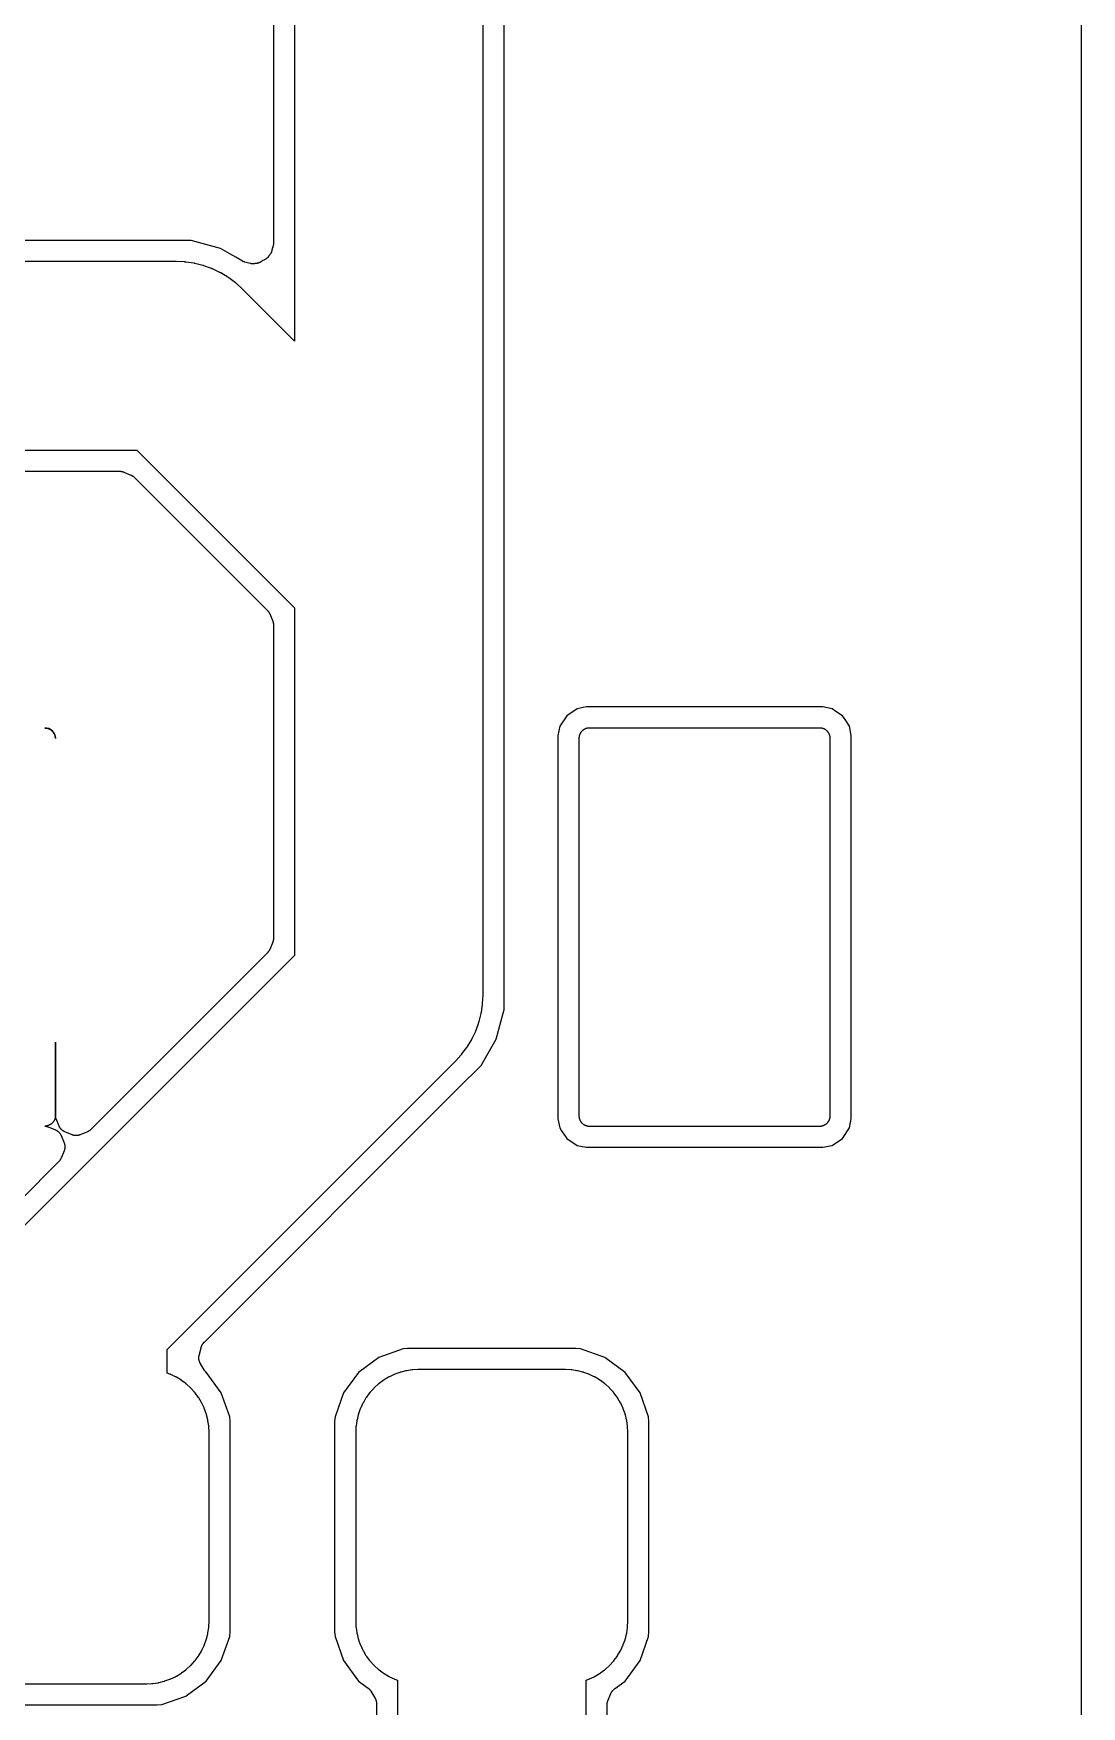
# Model space of a CAD drawing. Header units: metres. Extents: x 95.8 to 136.2, y -96.2 to -61.8.
# Drawn here: x 131.15 to 136.15, y -77.82 to -69.84 of the extents above; entities that cross this region are included whole.
import ezdxf

# ---------------------------------------------------------------- set-up
doc = ezdxf.new("R2010")
doc.units = ezdxf.units.M

msp = doc.modelspace()

# ---------------------------------------------------------------- linework, layer by layer
for points in [[(136.15, -94), (136.15, -64)], [(132.3918, -69.408), (132.3918, -71.3031), (132.1443, -71.0557), (132.1435, -71.0548), (132.1426, -71.054), (132.1135, -71.0276), (132.1125, -71.0268), (132.1116, -71.026), (132.1106, -71.0252), (132.1097, -71.0245), (132.0781, -71.0011), (132.0771, -71.0004), (132.0761, -70.9997), (132.0751, -70.999), (132.074, -70.9984), (132.0404, -70.9782), (132.0393, -70.9776), (132.0382, -70.977), (132.0371, -70.9764), (132.036, -70.9759), (132.0005, -70.9591), (131.9994, -70.9586), (131.9983, -70.9581), (131.9971, -70.9576), (131.996, -70.9572), (131.959, -70.944), (131.9579, -70.9436), (131.9567, -70.9432), (131.9555, -70.9428), (131.9543, -70.9425), (131.9162, -70.933), (131.915, -70.9327), (131.9138, -70.9325), (131.9126, -70.9322), (131.9114, -70.932), (131.8726, -70.9263), (131.8713, -70.9261), (131.8701, -70.926), (131.8689, -70.9259), (131.8677, -70.9258), (131.8285, -70.9239), (131.8272, -70.9238), (131.826, -70.9238), (126.3575, -70.9238)], [(132.2915, -69.491), (132.2915, -70.8356), (132.2915, -70.8368), (132.2914, -70.8381), (132.2914, -70.8393), (132.2913, -70.8405), (132.2911, -70.8417), (132.291, -70.843), (132.2908, -70.8442), (132.2905, -70.8454), (132.2903, -70.8466), (132.29, -70.8478), (132.2897, -70.849), (132.2893, -70.8501), (132.289, -70.8513), (132.2886, -70.8525), (132.2881, -70.8536), (132.2877, -70.8548), (132.2853, -70.8605), (132.2845, -70.8666), (132.2843, -70.8679), (132.2841, -70.8691), (132.2839, -70.8703), (132.2836, -70.8715), (132.2833, -70.8727), (132.283, -70.8738), (132.2827, -70.875), (132.2823, -70.8762), (132.2819, -70.8773), (132.2814, -70.8785), (132.281, -70.8796), (132.2805, -70.8808), (132.28, -70.8819), (132.2794, -70.883), (132.2788, -70.8841), (132.2782, -70.8851), (132.2776, -70.8862), (132.277, -70.8872), (132.2763, -70.8882), (132.2756, -70.8892), (132.2748, -70.8902), (132.2741, -70.8912), (132.2733, -70.8922), (132.2725, -70.8931), (132.2717, -70.894), (132.2709, -70.8949), (132.2704, -70.8954), (132.27, -70.896), (132.2694, -70.897), (132.2687, -70.898), (132.268, -70.8991), (132.2673, -70.9), (132.2666, -70.901), (132.2658, -70.902), (132.265, -70.9029), (132.2642, -70.9038), (132.2634, -70.9047), (132.2625, -70.9056), (132.2616, -70.9065), (132.2607, -70.9073), (132.2598, -70.9081), (132.2589, -70.9089), (132.2579, -70.9097), (132.2569, -70.9104), (132.2559, -70.9111), (132.2549, -70.9118), (132.2539, -70.9125), (132.2529, -70.9132), (132.2518, -70.9138), (132.2507, -70.9144), (132.2496, -70.9149), (132.2485, -70.9155), (132.2474, -70.916), (132.2463, -70.9165), (132.2405, -70.9188), (132.2356, -70.9226), (132.2346, -70.9234), (132.2336, -70.9241), (132.2326, -70.9247), (132.2316, -70.9254), (132.2305, -70.926), (132.2295, -70.9267), (132.2284, -70.9272), (132.2273, -70.9278), (132.2262, -70.9283), (132.2251, -70.9288), (132.2239, -70.9293), (132.2228, -70.9297), (132.2216, -70.9302), (132.2205, -70.9306), (132.2193, -70.9309), (132.2181, -70.9312), (132.2169, -70.9315), (132.2157, -70.9318), (132.2145, -70.9321), (132.2133, -70.9323), (132.2121, -70.9325), (132.2109, -70.9326), (132.2097, -70.9327), (132.2085, -70.9328), (132.2072, -70.9329), (132.206, -70.9329), (132.2053, -70.9329), (132.2047, -70.9331), (132.2036, -70.9334), (132.2024, -70.9336), (132.2012, -70.9339), (132.2, -70.9341), (132.1988, -70.9342), (132.1976, -70.9344), (132.1964, -70.9345), (132.1952, -70.9345), (132.194, -70.9346), (132.1927, -70.9346), (132.1915, -70.9346), (132.1903, -70.9346), (132.1891, -70.9345), (132.1879, -70.9344), (132.1867, -70.9343), (132.1855, -70.9341), (132.1843, -70.9339), (132.1831, -70.9337), (132.1819, -70.9335), (132.1807, -70.9332), (132.1796, -70.9329), (132.1551, -70.9264), (132.1539, -70.926), (132.1528, -70.9257), (132.1516, -70.9253), (132.1505, -70.9249), (132.1494, -70.9245), (132.1483, -70.924), (132.1472, -70.9235), (132.1462, -70.923), (132.1451, -70.9225), (132.144, -70.9219), (132.143, -70.9214), (132.1119, -70.9034), (132.0829, -70.8867), (132.0385, -70.861), (131.8985, -70.8235), (131.744, -70.8235), (131.7439, -70.8235), (126.3855, -70.8235)], [(130.984, -77.712), (131.684, -77.712), (131.6852, -77.712), (131.6865, -77.7119), (131.711, -77.7107), (131.7122, -77.7107), (131.7134, -77.7106), (131.7146, -77.7104), (131.7158, -77.7103), (131.7401, -77.7067), (131.7413, -77.7065), (131.7425, -77.7062), (131.7437, -77.706), (131.7449, -77.7057), (131.7687, -77.6997), (131.7699, -77.6994), (131.7711, -77.6991), (131.7723, -77.6987), (131.7734, -77.6983), (131.7965, -77.69), (131.7977, -77.6896), (131.7988, -77.6892), (131.7999, -77.6887), (131.801, -77.6882), (131.8232, -77.6777), (131.8243, -77.6771), (131.8254, -77.6766), (131.8265, -77.676), (131.8276, -77.6754), (131.8486, -77.6628), (131.8496, -77.6621), (131.8507, -77.6614), (131.8517, -77.6607), (131.8527, -77.66), (131.8724, -77.6454), (131.8734, -77.6447), (131.8743, -77.6439), (131.8753, -77.6431), (131.8762, -77.6423), (131.8944, -77.6258), (131.8953, -77.625), (131.8961, -77.6241), (131.897, -77.6233), (131.8978, -77.6224), (131.9143, -77.6042), (131.9151, -77.6033), (131.9159, -77.6023), (131.9167, -77.6014), (131.9174, -77.6004), (131.932, -77.5807), (131.9327, -77.5797), (131.9334, -77.5787), (131.9341, -77.5776), (131.9348, -77.5766), (131.9474, -77.5556), (131.948, -77.5545), (131.9486, -77.5534), (131.9491, -77.5523), (131.9497, -77.5512), (131.9602, -77.529), (131.9607, -77.5279), (131.9612, -77.5268), (131.9616, -77.5257), (131.962, -77.5245), (131.9703, -77.5014), (131.9707, -77.5003), (131.9711, -77.4991), (131.9714, -77.4979), (131.9717, -77.4967), (131.9777, -77.4729), (131.978, -77.4717), (131.9782, -77.4705), (131.9785, -77.4693), (131.9787, -77.4681), (131.9823, -77.4438), (131.9824, -77.4426), (131.9826, -77.4414), (131.9827, -77.4402), (131.9827, -77.439), (131.9839, -77.4145), (131.984, -77.4132), (131.984, -77.412), (131.984, -76.512), (131.984, -76.5108), (131.9839, -76.5095), (131.9827, -76.485), (131.9827, -76.4838), (131.9826, -76.4826), (131.9824, -76.4814), (131.9823, -76.4802), (131.9787, -76.4559), (131.9785, -76.4547), (131.9782, -76.4535), (131.978, -76.4523), (131.9777, -76.4511), (131.9717, -76.4273), (131.9714, -76.4261), (131.9711, -76.4249), (131.9707, -76.4237), (131.9703, -76.4226), (131.962, -76.3995), (131.9616, -76.3983), (131.9612, -76.3972), (131.9607, -76.3961), (131.9602, -76.395), (131.9497, -76.3728), (131.9491, -76.3717), (131.9486, -76.3706), (131.948, -76.3695), (131.9474, -76.3684), (131.9348, -76.3474), (131.9341, -76.3464), (131.9334, -76.3453), (131.9327, -76.3443), (131.932, -76.3433), (131.9174, -76.3236), (131.9167, -76.3226), (131.9159, -76.3217), (131.9151, -76.3207), (131.9143, -76.3198), (131.8978, -76.3016), (131.897, -76.3007), (131.8961, -76.2999), (131.8953, -76.299), (131.8944, -76.2982), (131.8762, -76.2817), (131.8753, -76.2809), (131.8743, -76.2801), (131.8734, -76.2793), (131.8724, -76.2786), (131.8527, -76.264), (131.8517, -76.2633), (131.8507, -76.2626), (131.8496, -76.2619), (131.8486, -76.2612), (131.8276, -76.2486), (131.8265, -76.248), (131.8254, -76.2474), (131.8243, -76.2469), (131.8232, -76.2463), (131.801, -76.2358), (131.7999, -76.2353), (131.7988, -76.2348), (131.7977, -76.2344), (131.7965, -76.234), (131.7842, -76.2295), (131.7842, -76.1165), (133.1603, -74.7403), (133.1612, -74.7395), (133.162, -74.7386), (133.1884, -74.7095), (133.1892, -74.7085), (133.19, -74.7076), (133.1908, -74.7066), (133.1915, -74.7057), (133.2149, -74.6741), (133.2156, -74.6731), (133.2163, -74.6721), (133.217, -74.6711), (133.2176, -74.67), (133.2378, -74.6364), (133.2384, -74.6353), (133.239, -74.6342), (133.2396, -74.6331), (133.2401, -74.632), (133.2569, -74.5965), (133.2574, -74.5954), (133.2579, -74.5943), (133.2584, -74.5931), (133.2588, -74.592), (133.272, -74.555), (133.2724, -74.5539), (133.2728, -74.5527), (133.2732, -74.5515), (133.2735, -74.5503), (133.283, -74.5122), (133.2833, -74.511), (133.2835, -74.5098), (133.2838, -74.5086), (133.284, -74.5074), (133.2897, -74.4686), (133.2899, -74.4673), (133.29, -74.4661), (133.2901, -74.4649), (133.2902, -74.4637), (133.2921, -74.4245), (133.2922, -74.4232), (133.2922, -74.422), (133.2922, -69.5945)], [(130.9321, -77.8125), (131.7359, -77.8125), (131.7579, -77.8104), (131.8733, -77.7701), (131.8812, -77.7642), (131.9704, -77.6984), (132.0421, -77.6013), (132.0824, -77.4859), (132.0845, -77.4639), (132.0845, -76.4601), (132.0824, -76.4381), (132.0421, -76.3227), (131.9694, -76.2243), (131.969, -76.2239), (131.9682, -76.2231), (131.9674, -76.2222), (131.9665, -76.2212), (131.9658, -76.2203), (131.965, -76.2194), (131.9642, -76.2184), (131.9635, -76.2174), (131.9628, -76.2164), (131.9622, -76.2154), (131.9615, -76.2143), (131.9615, -76.2143), (131.9614, -76.2141), (131.9607, -76.213), (131.9421, -76.1822), (131.9415, -76.1811), (131.9409, -76.18), (131.9404, -76.1789), (131.9398, -76.1778), (131.9393, -76.1767), (131.9388, -76.1756), (131.9384, -76.1745), (131.9379, -76.1733), (131.9375, -76.1722), (131.9372, -76.171), (131.9368, -76.1698), (131.9365, -76.1686), (131.9362, -76.1674), (131.936, -76.1662), (131.9357, -76.165), (131.9355, -76.1638), (131.9354, -76.1626), (131.9352, -76.1614), (131.9351, -76.1602), (131.9351, -76.1589), (131.935, -76.1577), (131.935, -76.1565), (131.935, -76.1553), (131.935, -76.154), (131.9351, -76.1528), (131.9352, -76.1516), (131.9353, -76.1504), (131.9355, -76.1492), (131.9357, -76.148), (131.9359, -76.1467), (131.9362, -76.1455), (131.9365, -76.1444), (131.9455, -76.108), (131.9458, -76.1068), (131.9461, -76.1056), (131.9465, -76.1044), (131.9469, -76.1032), (131.9473, -76.1021), (131.9478, -76.1009), (131.9483, -76.0998), (131.9488, -76.0987), (131.9493, -76.0976), (131.9499, -76.0965), (131.9505, -76.0954), (131.9511, -76.0944), (131.9517, -76.0933), (131.9524, -76.0923), (131.9531, -76.0913), (131.9538, -76.0903), (131.9546, -76.0893), (131.9553, -76.0883), (131.9561, -76.0874), (131.9609, -76.0818), (131.9617, -76.0809), (131.9626, -76.08), (131.9634, -76.0791), (133.1713, -74.8712), (133.1754, -74.8672), (133.2825, -74.76), (133.3293, -74.6789), (133.355, -74.6345), (133.3881, -74.511), (133.3925, -74.4945), (133.3925, -74.34), (133.3925, -74.3399), (133.3925, -72.473), (133.3925, -72.308), (133.3925, -72.3079), (133.3925, -69.677)], [(126.2576, -71.8242), (131.6395, -71.8242), (132.3918, -72.5765), (132.3918, -74.2355), (131.2697, -75.3577), (131.0157, -75.6117)], [(126.1851, -71.9245), (131.557, -71.9245), (131.5582, -71.9245), (131.5594, -71.9246), (131.5606, -71.9246), (131.5619, -71.9247), (131.5631, -71.9249), (131.5643, -71.925), (131.5655, -71.9252), (131.5667, -71.9255), (131.5679, -71.9257), (131.5691, -71.926), (131.5703, -71.9263), (131.5715, -71.9267), (131.5727, -71.927), (131.5738, -71.9274), (131.575, -71.9279), (131.5761, -71.9283), (131.6108, -71.9427), (131.6119, -71.9431), (131.613, -71.9437), (131.6141, -71.9442), (131.6152, -71.9448), (131.6163, -71.9453), (131.6173, -71.946), (131.6184, -71.9466), (131.6194, -71.9473), (131.6204, -71.948), (131.6214, -71.9487), (131.6224, -71.9494), (131.6233, -71.9502), (131.6243, -71.951), (131.6252, -71.9518), (131.6261, -71.9526), (131.627, -71.9535), (132.2625, -72.589), (132.2634, -72.5899), (132.2642, -72.5908), (132.265, -72.5917), (132.2658, -72.5927), (132.2666, -72.5936), (132.2673, -72.5946), (132.268, -72.5956), (132.2687, -72.5966), (132.2694, -72.5976), (132.27, -72.5987), (132.2707, -72.5997), (132.2712, -72.6008), (132.2718, -72.6019), (132.2723, -72.603), (132.2729, -72.6041), (132.2733, -72.6052), (132.2877, -72.6399), (132.2881, -72.641), (132.2886, -72.6422), (132.289, -72.6433), (132.2893, -72.6445), (132.2897, -72.6457), (132.29, -72.6469), (132.2903, -72.6481), (132.2905, -72.6493), (132.2908, -72.6505), (132.291, -72.6517), (132.2911, -72.6529), (132.2913, -72.6541), (132.2914, -72.6554), (132.2914, -72.6566), (132.2915, -72.6578), (132.2915, -72.659), (132.2915, -74.153), (132.2915, -74.1542), (132.2914, -74.1554), (132.2914, -74.1566), (132.2913, -74.1579), (132.2911, -74.1591), (132.291, -74.1603), (132.2908, -74.1615), (132.2905, -74.1627), (132.2903, -74.1639), (132.29, -74.1651), (132.2897, -74.1663), (132.2893, -74.1675), (132.289, -74.1687), (132.2886, -74.1698), (132.2881, -74.171), (132.2877, -74.1721), (132.2733, -74.2068), (132.2729, -74.2079), (132.2723, -74.209), (132.2718, -74.2101), (132.2712, -74.2112), (132.2707, -74.2123), (132.27, -74.2133), (132.2694, -74.2144), (132.2687, -74.2154), (132.268, -74.2164), (132.2673, -74.2174), (132.2666, -74.2184), (132.2658, -74.2193), (132.265, -74.2203), (132.2642, -74.2212), (132.2634, -74.2221), (132.2625, -74.223), (131.419, -75.0665), (131.4181, -75.0673), (131.4172, -75.0682), (131.4163, -75.069), (131.4154, -75.0698), (131.4144, -75.0705), (131.4134, -75.0713), (131.4124, -75.072), (131.4114, -75.0727), (131.4104, -75.0734), (131.4094, -75.074), (131.4083, -75.0746), (131.4072, -75.0752), (131.4061, -75.0758), (131.405, -75.0763), (131.4039, -75.0768), (131.4028, -75.0773), (131.3681, -75.0917), (131.367, -75.0921), (131.3658, -75.0925), (131.3647, -75.0929), (131.3635, -75.0933), (131.3623, -75.0937), (131.3611, -75.094), (131.36, -75.0943), (131.3588, -75.0945), (131.3575, -75.0947), (131.3563, -75.0949), (131.3551, -75.0951), (131.3539, -75.0952), (131.3527, -75.0953), (131.3515, -75.0954), (131.3502, -75.0955), (131.349, -75.0955), (131.3478, -75.0955), (131.3465, -75.0954), (131.3453, -75.0953), (131.3441, -75.0952), (131.3429, -75.0951), (131.3417, -75.0949), (131.3405, -75.0947), (131.3392, -75.0945), (131.338, -75.0943), (131.3369, -75.094), (131.3357, -75.0937), (131.3345, -75.0933), (131.3333, -75.0929), (131.3322, -75.0925), (131.331, -75.0921), (131.3299, -75.0917), (131.2952, -75.0773), (131.2941, -75.0768), (131.293, -75.0763), (131.2919, -75.0758), (131.2908, -75.0752), (131.2897, -75.0746), (131.2886, -75.074), (131.2876, -75.0734), (131.2866, -75.0727), (131.2856, -75.072), (131.2846, -75.0713), (131.2836, -75.0705), (131.2826, -75.0698), (131.2817, -75.069), (131.2808, -75.0682), (131.2799, -75.0673), (131.279, -75.0665), (131.2781, -75.0656), (131.2773, -75.0647), (131.2765, -75.0638), (131.2757, -75.0628), (131.2749, -75.0619), (131.2742, -75.0609), (131.2735, -75.0599), (131.2728, -75.0589), (131.2721, -75.0579), (131.2715, -75.0568), (131.2708, -75.0558), (131.2703, -75.0547), (131.2697, -75.0536), (131.2692, -75.0525), (131.2686, -75.0514), (131.2682, -75.0503), (131.2538, -75.0156), (131.2534, -75.0145), (131.2529, -75.0133), (131.2525, -75.0122), (131.2522, -75.011), (131.2518, -75.0098), (131.2515, -75.0086), (131.2512, -75.0074), (131.251, -75.0062), (131.2507, -75.005), (131.2505, -75.0038), (131.2504, -75.0026), (131.2502, -75.0014), (131.2501, -75.0001), (131.2501, -74.9989), (131.25, -74.9977), (131.25, -74.9965), (131.25, -74.65), (131.25, -74.65), (131.25, -75), (131.25, -75.0012), (131.2499, -75.0025), (131.2499, -75.0037), (131.2498, -75.0049), (131.2496, -75.0061), (131.2495, -75.0073), (131.2493, -75.0085), (131.249, -75.0098), (131.2488, -75.011), (131.2485, -75.0121), (131.2482, -75.0133), (131.2478, -75.0145), (131.2475, -75.0157), (131.2471, -75.0168), (131.2466, -75.018), (131.2462, -75.0191), (131.2457, -75.0203), (131.2452, -75.0214), (131.2447, -75.0225), (131.2441, -75.0236), (131.2435, -75.0246), (131.2429, -75.0257), (131.2422, -75.0267), (131.2416, -75.0278), (131.2409, -75.0288), (131.2402, -75.0298), (131.2394, -75.0308), (131.2387, -75.0317), (131.2379, -75.0327), (131.237, -75.0336), (131.2362, -75.0345), (131.2354, -75.0354), (131.2345, -75.0362), (131.2336, -75.037), (131.2327, -75.0379), (131.2317, -75.0387), (131.2308, -75.0394), (131.2298, -75.0402), (131.2288, -75.0409), (131.2278, -75.0416), (131.2267, -75.0422), (131.2257, -75.0429), (131.2246, -75.0435), (131.2236, -75.0441), (131.2225, -75.0447), (131.2214, -75.0452), (131.2203, -75.0457), (131.2191, -75.0462), (131.218, -75.0466), (131.2168, -75.0471), (131.2157, -75.0475), (131.2145, -75.0478), (131.2133, -75.0482), (131.2121, -75.0485), (131.211, -75.0488), (131.2098, -75.049), (131.2085, -75.0493), (131.2073, -75.0495), (131.2061, -75.0496), (131.2049, -75.0498), (131.2037, -75.0499), (131.2025, -75.0499), (131.2012, -75.05), (131.2, -75.05), (131.2, -75.0501), (131.2001, -75.0501), (131.2014, -75.0502), (131.2026, -75.0504), (131.2038, -75.0505), (131.205, -75.0507), (131.2062, -75.051), (131.2074, -75.0512), (131.2086, -75.0515), (131.2098, -75.0518), (131.211, -75.0522), (131.2122, -75.0525), (131.2133, -75.0529), (131.2145, -75.0533), (131.2156, -75.0538), (131.2503, -75.0682), (131.2514, -75.0686), (131.2525, -75.0692), (131.2536, -75.0697), (131.2547, -75.0703), (131.2558, -75.0708), (131.2568, -75.0715), (131.2579, -75.0721), (131.2589, -75.0728), (131.2599, -75.0735), (131.2609, -75.0742), (131.2619, -75.0749), (131.2628, -75.0757), (131.2638, -75.0765), (131.2647, -75.0773), (131.2656, -75.0781), (131.2665, -75.079), (131.2673, -75.0799), (131.2682, -75.0808), (131.269, -75.0817), (131.2698, -75.0826), (131.2705, -75.0836), (131.2713, -75.0846), (131.272, -75.0856), (131.2727, -75.0866), (131.2734, -75.0876), (131.274, -75.0886), (131.2746, -75.0897), (131.2752, -75.0908), (131.2758, -75.0919), (131.2763, -75.093), (131.2768, -75.0941), (131.2773, -75.0952), (131.2917, -75.1299), (131.2921, -75.131), (131.2925, -75.1322), (131.2929, -75.1333), (131.2933, -75.1345), (131.2937, -75.1357), (131.294, -75.1368), (131.2943, -75.138), (131.2945, -75.1392), (131.2947, -75.1405), (131.2949, -75.1417), (131.2951, -75.1429), (131.2952, -75.1441), (131.2953, -75.1453), (131.2954, -75.1465), (131.2955, -75.1478), (131.2955, -75.149), (131.2955, -75.1502), (131.2954, -75.1515), (131.2953, -75.1527), (131.2952, -75.1539), (131.2951, -75.1551), (131.2949, -75.1563), (131.2947, -75.1575), (131.2945, -75.1588), (131.2943, -75.16), (131.294, -75.1611), (131.2937, -75.1623), (131.2933, -75.1635), (131.2929, -75.1647), (131.2925, -75.1658), (131.2921, -75.167), (131.2917, -75.1681), (131.2773, -75.2028), (131.2768, -75.2039), (131.2763, -75.205), (131.2758, -75.2061), (131.2752, -75.2072), (131.2746, -75.2083), (131.274, -75.2094), (131.2734, -75.2104), (131.2727, -75.2114), (131.272, -75.2124), (131.2713, -75.2134), (131.2705, -75.2144), (131.2698, -75.2154), (131.269, -75.2163), (131.2682, -75.2172), (131.2673, -75.2181), (131.2665, -75.219), (130.8935, -75.592)], [(133.6495, -73.1852), (133.6495, -75.0148), (133.6582, -75.0587), (133.6673, -75.0722), (133.6915, -75.1085), (133.7413, -75.1418), (133.7852, -75.1505), (134.9148, -75.1505), (134.9587, -75.1418), (135.0085, -75.1085), (135.0418, -75.0587), (135.0505, -75.0148), (135.0505, -73.1852), (135.0418, -73.1413), (135.0207, -73.1098), (135.0085, -73.0915), (134.977, -73.0705), (134.9587, -73.0582), (134.9148, -73.0495), (133.7852, -73.0495), (133.7413, -73.0582), (133.6915, -73.0915), (133.6582, -73.1413), (133.6495, -73.1852)], [(131.2, -73.15), (131.2, -73.15), (131.2012, -73.15), (131.2025, -73.1501), (131.2037, -73.1501), (131.2049, -73.1502), (131.2061, -73.1504), (131.2073, -73.1505), (131.2085, -73.1507), (131.2097, -73.151), (131.2049, -73.15), (131.2, -73.15), (131.2, -73.15)], [(131.2098, -73.151), (131.211, -73.1512), (131.2121, -73.1515), (131.2133, -73.1518), (131.2145, -73.1522), (131.2157, -73.1525), (131.2168, -73.1529), (131.218, -73.1534), (131.2191, -73.1538), (131.2203, -73.1543), (131.2214, -73.1548), (131.2225, -73.1553), (131.2236, -73.1559), (131.2246, -73.1565), (131.2257, -73.1571), (131.2267, -73.1578), (131.2278, -73.1584), (131.2288, -73.1591), (131.2298, -73.1598), (131.2308, -73.1606), (131.2317, -73.1613), (131.2327, -73.1621), (131.2336, -73.163), (131.2345, -73.1638), (131.2354, -73.1646), (131.2362, -73.1655), (131.237, -73.1664), (131.2379, -73.1673), (131.2387, -73.1683), (131.2394, -73.1692), (131.2402, -73.1702), (131.2409, -73.1712), (131.2416, -73.1722), (131.2422, -73.1733), (131.2429, -73.1743), (131.2435, -73.1754), (131.2441, -73.1764), (131.2447, -73.1775), (131.2452, -73.1786), (131.2457, -73.1797), (131.2462, -73.1809), (131.2466, -73.182), (131.2471, -73.1832), (131.2475, -73.1843), (131.2478, -73.1855), (131.2482, -73.1867), (131.2485, -73.1879), (131.2488, -73.189), (131.249, -73.1901), (131.2471, -73.1805), (131.236, -73.164), (131.2195, -73.1529), (131.2098, -73.151)], [(131.2491, -73.1904), (131.2493, -73.1915), (131.2495, -73.1927), (131.2496, -73.1939), (131.2498, -73.1951), (131.2499, -73.1963), (131.2499, -73.1975), (131.25, -73.1988), (131.25, -73.1999), (131.25, -73.1951), (131.2491, -73.1904)], [(133.8, -75.05), (134.9, -75.05), (134.9012, -75.05), (134.9025, -75.0499), (134.9037, -75.0499), (134.9049, -75.0498), (134.9061, -75.0496), (134.9073, -75.0495), (134.9085, -75.0493), (134.9098, -75.049), (134.911, -75.0488), (134.9121, -75.0485), (134.9133, -75.0482), (134.9145, -75.0478), (134.9157, -75.0475), (134.9168, -75.0471), (134.918, -75.0466), (134.9191, -75.0462), (134.9203, -75.0457), (134.9214, -75.0452), (134.9225, -75.0447), (134.9236, -75.0441), (134.9246, -75.0435), (134.9257, -75.0429), (134.9267, -75.0422), (134.9278, -75.0416), (134.9288, -75.0409), (134.9298, -75.0402), (134.9308, -75.0394), (134.9317, -75.0387), (134.9327, -75.0379), (134.9336, -75.037), (134.9345, -75.0362), (134.9354, -75.0354), (134.9362, -75.0345), (134.937, -75.0336), (134.9379, -75.0327), (134.9387, -75.0317), (134.9394, -75.0308), (134.9402, -75.0298), (134.9409, -75.0288), (134.9416, -75.0278), (134.9422, -75.0267), (134.9429, -75.0257), (134.9435, -75.0246), (134.9441, -75.0236), (134.9447, -75.0225), (134.9452, -75.0214), (134.9457, -75.0203), (134.9462, -75.0191), (134.9466, -75.018), (134.9471, -75.0168), (134.9475, -75.0157), (134.9478, -75.0145), (134.9482, -75.0133), (134.9485, -75.0121), (134.9488, -75.011), (134.949, -75.0098), (134.9493, -75.0085), (134.9495, -75.0073), (134.9496, -75.0061), (134.9498, -75.0049), (134.9499, -75.0037), (134.9499, -75.0025), (134.95, -75.0012), (134.95, -75), (134.95, -73.2), (134.95, -73.1988), (134.9499, -73.1975), (134.9499, -73.1963), (134.9498, -73.1951), (134.9496, -73.1939), (134.9495, -73.1927), (134.9493, -73.1915), (134.949, -73.1902), (134.9488, -73.189), (134.9485, -73.1879), (134.9482, -73.1867), (134.9478, -73.1855), (134.9475, -73.1843), (134.9471, -73.1832), (134.9466, -73.182), (134.9462, -73.1809), (134.9457, -73.1797), (134.9452, -73.1786), (134.9447, -73.1775), (134.9441, -73.1764), (134.9435, -73.1754), (134.9429, -73.1743), (134.9422, -73.1733), (134.9416, -73.1722), (134.9409, -73.1712), (134.9402, -73.1702), (134.9394, -73.1692), (134.9387, -73.1683), (134.9379, -73.1673), (134.937, -73.1664), (134.9362, -73.1655), (134.9354, -73.1646), (134.9345, -73.1638), (134.9336, -73.163), (134.9327, -73.1621), (134.9317, -73.1613), (134.9308, -73.1606), (134.9298, -73.1598), (134.9288, -73.1591), (134.9278, -73.1584), (134.9267, -73.1578), (134.9257, -73.1571), (134.9246, -73.1565), (134.9236, -73.1559), (134.9225, -73.1553), (134.9214, -73.1548), (134.9203, -73.1543), (134.9191, -73.1538), (134.918, -73.1534), (134.9168, -73.1529), (134.9157, -73.1525), (134.9145, -73.1522), (134.9133, -73.1518), (134.9121, -73.1515), (134.911, -73.1512), (134.9098, -73.151), (134.9085, -73.1507), (134.9073, -73.1505), (134.9061, -73.1504), (134.9049, -73.1502), (134.9037, -73.1501), (134.9025, -73.1501), (134.9012, -73.15), (134.9, -73.15), (133.8, -73.15), (133.7988, -73.15), (133.7975, -73.1501), (133.7963, -73.1501), (133.7951, -73.1502), (133.7939, -73.1504), (133.7927, -73.1505), (133.7915, -73.1507), (133.7902, -73.151), (133.789, -73.1512), (133.7879, -73.1515), (133.7867, -73.1518), (133.7855, -73.1522), (133.7843, -73.1525), (133.7832, -73.1529), (133.782, -73.1534), (133.7809, -73.1538), (133.7797, -73.1543), (133.7786, -73.1548), (133.7775, -73.1553), (133.7764, -73.1559), (133.7754, -73.1565), (133.7743, -73.1571), (133.7733, -73.1578), (133.7722, -73.1584), (133.7712, -73.1591), (133.7702, -73.1598), (133.7692, -73.1606), (133.7683, -73.1613), (133.7673, -73.1621), (133.7664, -73.163), (133.7655, -73.1638), (133.7646, -73.1646), (133.7638, -73.1655), (133.763, -73.1664), (133.7621, -73.1673), (133.7613, -73.1683), (133.7606, -73.1692), (133.7598, -73.1702), (133.7591, -73.1712), (133.7584, -73.1722), (133.7578, -73.1733), (133.7571, -73.1743), (133.7565, -73.1754), (133.7559, -73.1764), (133.7553, -73.1775), (133.7548, -73.1786), (133.7543, -73.1797), (133.7538, -73.1809), (133.7534, -73.182), (133.7529, -73.1832), (133.7525, -73.1843), (133.7522, -73.1855), (133.7518, -73.1867), (133.7515, -73.1879), (133.7512, -73.189), (133.751, -73.1902), (133.7507, -73.1915), (133.7505, -73.1927), (133.7504, -73.1939), (133.7502, -73.1951), (133.7501, -73.1963), (133.7501, -73.1975), (133.75, -73.1988), (133.75, -73.2), (133.75, -75), (133.75, -75.0012), (133.7501, -75.0025), (133.7501, -75.0037), (133.7502, -75.0049), (133.7504, -75.0061), (133.7505, -75.0073), (133.7507, -75.0085), (133.751, -75.0098), (133.7512, -75.011), (133.7515, -75.0121), (133.7518, -75.0133), (133.7522, -75.0145), (133.7525, -75.0157), (133.7529, -75.0168), (133.7534, -75.018), (133.7538, -75.0191), (133.7543, -75.0203), (133.7548, -75.0214), (133.7553, -75.0225), (133.7559, -75.0236), (133.7565, -75.0246), (133.7571, -75.0257), (133.7578, -75.0267), (133.7584, -75.0278), (133.7591, -75.0288), (133.7598, -75.0298), (133.7606, -75.0308), (133.7613, -75.0317), (133.7621, -75.0327), (133.763, -75.0336), (133.7638, -75.0345), (133.7646, -75.0354), (133.7655, -75.0362), (133.7664, -75.037), (133.7673, -75.0379), (133.7683, -75.0387), (133.7692, -75.0394), (133.7702, -75.0402), (133.7712, -75.0409), (133.7722, -75.0416), (133.7733, -75.0422), (133.7743, -75.0429), (133.7754, -75.0435), (133.7764, -75.0441), (133.7775, -75.0447), (133.7786, -75.0452), (133.7797, -75.0457), (133.7809, -75.0462), (133.782, -75.0466), (133.7832, -75.0471), (133.7843, -75.0475), (133.7855, -75.0478), (133.7867, -75.0482), (133.7879, -75.0485), (133.789, -75.0488), (133.7902, -75.049), (133.7915, -75.0493), (133.7927, -75.0495), (133.7939, -75.0496), (133.7951, -75.0498), (133.7963, -75.0499), (133.7975, -75.0499), (133.7988, -75.05), (133.8, -75.05)], [(133.8845, -80.1762), (133.8845, -77.8118), (133.8845, -77.8105), (133.8846, -77.8093), (133.8846, -77.8081), (133.8847, -77.8069), (133.8849, -77.8056), (133.885, -77.8044), (133.8852, -77.8032), (133.8855, -77.802), (133.8857, -77.8008), (133.886, -77.7996), (133.8863, -77.7984), (133.8867, -77.7973), (133.887, -77.7961), (133.8874, -77.7949), (133.8879, -77.7938), (133.8883, -77.7926), (133.9027, -77.758), (133.9031, -77.7569), (133.9037, -77.7557), (133.9042, -77.7546), (133.9048, -77.7535), (133.9054, -77.7525), (133.906, -77.7514), (133.9066, -77.7504), (133.9073, -77.7493), (133.908, -77.7483), (133.9087, -77.7473), (133.9095, -77.7463), (133.9102, -77.7454), (133.911, -77.7444), (133.9118, -77.7435), (133.9127, -77.7426), (133.9135, -77.7417), (133.9144, -77.7409), (133.9153, -77.74), (133.9162, -77.7392), (133.9218, -77.7345), (133.9227, -77.7337), (133.9237, -77.7329), (133.9247, -77.7321), (133.9704, -77.6984), (134.0421, -77.6013), (134.0824, -77.4859), (134.0845, -77.4639), (134.0845, -76.4601), (134.0824, -76.4381), (134.0421, -76.3227), (133.9704, -76.2256), (133.8733, -76.1539), (133.7579, -76.1136), (133.7359, -76.1115), (132.9321, -76.1115), (132.9101, -76.1136), (132.7947, -76.1539), (132.6976, -76.2256), (132.6259, -76.3227), (132.5856, -76.438), (132.5835, -76.4601), (132.5835, -77.4639), (132.5856, -77.4859), (132.6259, -77.6012), (132.6976, -77.6984), (132.7433, -77.7321), (132.7443, -77.7329), (132.7452, -77.7336), (132.7462, -77.7344), (132.7471, -77.7352), (132.748, -77.736), (132.7489, -77.7369), (132.7497, -77.7378), (132.7506, -77.7387), (132.7514, -77.7396), (132.7522, -77.7405), (132.7529, -77.7415), (132.7537, -77.7425), (132.7544, -77.7435), (132.7551, -77.7445), (132.7558, -77.7455), (132.7564, -77.7465), (132.7758, -77.7787), (132.7764, -77.7797), (132.777, -77.7808), (132.7776, -77.7819), (132.7781, -77.783), (132.7786, -77.7841), (132.7791, -77.7852), (132.7796, -77.7864), (132.78, -77.7875), (132.7804, -77.7887), (132.7808, -77.7899), (132.7811, -77.791), (132.7814, -77.7922), (132.7817, -77.7934), (132.782, -77.7946), (132.7822, -77.7958), (132.7824, -77.7971), (132.7826, -77.7983), (132.7827, -77.7995), (132.7828, -77.8007), (132.7834, -77.808), (132.7834, -77.8093), (132.7835, -77.8105), (132.7835, -77.8118), (132.7835, -80.1762)], [(133.7842, -80.2935), (133.7842, -77.6945), (133.7965, -77.69), (133.7977, -77.6896), (133.7988, -77.6892), (133.7999, -77.6887), (133.801, -77.6882), (133.8232, -77.6777), (133.8243, -77.6771), (133.8254, -77.6766), (133.8265, -77.676), (133.8276, -77.6754), (133.8486, -77.6628), (133.8496, -77.6621), (133.8507, -77.6614), (133.8517, -77.6607), (133.8527, -77.66), (133.8724, -77.6454), (133.8734, -77.6447), (133.8743, -77.6439), (133.8753, -77.6431), (133.8762, -77.6423), (133.8944, -77.6258), (133.8953, -77.625), (133.8961, -77.6241), (133.897, -77.6233), (133.8978, -77.6224), (133.9143, -77.6042), (133.9151, -77.6033), (133.9159, -77.6023), (133.9167, -77.6014), (133.9174, -77.6004), (133.932, -77.5807), (133.9327, -77.5797), (133.9334, -77.5787), (133.9341, -77.5776), (133.9348, -77.5766), (133.9474, -77.5556), (133.948, -77.5545), (133.9486, -77.5534), (133.9491, -77.5523), (133.9497, -77.5512), (133.9602, -77.529), (133.9607, -77.5279), (133.9612, -77.5268), (133.9616, -77.5257), (133.962, -77.5245), (133.9703, -77.5014), (133.9707, -77.5003), (133.9711, -77.4991), (133.9714, -77.4979), (133.9717, -77.4967), (133.9777, -77.4729), (133.978, -77.4717), (133.9782, -77.4705), (133.9785, -77.4693), (133.9787, -77.4681), (133.9823, -77.4438), (133.9824, -77.4426), (133.9826, -77.4414), (133.9827, -77.4402), (133.9827, -77.439), (133.9839, -77.4145), (133.984, -77.4132), (133.984, -77.412), (133.984, -76.512), (133.984, -76.5108), (133.9839, -76.5095), (133.9827, -76.485), (133.9827, -76.4838), (133.9826, -76.4826), (133.9824, -76.4814), (133.9823, -76.4802), (133.9787, -76.4559), (133.9785, -76.4547), (133.9782, -76.4535), (133.978, -76.4523), (133.9777, -76.4511), (133.9717, -76.4273), (133.9714, -76.4261), (133.9711, -76.4249), (133.9707, -76.4237), (133.9703, -76.4226), (133.962, -76.3995), (133.9616, -76.3983), (133.9612, -76.3972), (133.9607, -76.3961), (133.9602, -76.395), (133.9497, -76.3728), (133.9491, -76.3717), (133.9486, -76.3706), (133.948, -76.3695), (133.9474, -76.3684), (133.9348, -76.3474), (133.9341, -76.3464), (133.9334, -76.3453), (133.9327, -76.3443), (133.932, -76.3433), (133.9174, -76.3236), (133.9167, -76.3226), (133.9159, -76.3217), (133.9151, -76.3207), (133.9143, -76.3198), (133.8978, -76.3016), (133.897, -76.3007), (133.8961, -76.2999), (133.8953, -76.299), (133.8944, -76.2982), (133.8762, -76.2817), (133.8753, -76.2809), (133.8743, -76.2801), (133.8734, -76.2793), (133.8724, -76.2786), (133.8527, -76.264), (133.8517, -76.2633), (133.8507, -76.2626), (133.8496, -76.2619), (133.8486, -76.2612), (133.8276, -76.2486), (133.8265, -76.248), (133.8254, -76.2474), (133.8243, -76.2469), (133.8232, -76.2463), (133.801, -76.2358), (133.7999, -76.2353), (133.7988, -76.2348), (133.7977, -76.2344), (133.7965, -76.234), (133.7734, -76.2257), (133.7723, -76.2253), (133.7711, -76.2249), (133.7699, -76.2246), (133.7687, -76.2243), (133.7449, -76.2183), (133.7437, -76.218), (133.7425, -76.2178), (133.7413, -76.2175), (133.7401, -76.2173), (133.7158, -76.2137), (133.7146, -76.2136), (133.7134, -76.2134), (133.7122, -76.2133), (133.711, -76.2133), (133.6865, -76.2121), (133.6852, -76.212), (133.684, -76.212), (132.984, -76.212), (132.9828, -76.212), (132.9815, -76.2121), (132.957, -76.2133), (132.9558, -76.2133), (132.9546, -76.2134), (132.9534, -76.2136), (132.9522, -76.2137), (132.9279, -76.2173), (132.9267, -76.2175), (132.9255, -76.2178), (132.9243, -76.218), (132.9231, -76.2183), (132.8993, -76.2243), (132.8981, -76.2246), (132.8969, -76.2249), (132.8957, -76.2253), (132.8946, -76.2257), (132.8715, -76.234), (132.8703, -76.2344), (132.8692, -76.2348), (132.8681, -76.2353), (132.867, -76.2358), (132.8448, -76.2463), (132.8437, -76.2469), (132.8426, -76.2474), (132.8415, -76.248), (132.8404, -76.2486), (132.8194, -76.2612), (132.8184, -76.2619), (132.8173, -76.2626), (132.8163, -76.2633), (132.8153, -76.264), (132.7956, -76.2786), (132.7946, -76.2793), (132.7937, -76.2801), (132.7927, -76.2809), (132.7918, -76.2817), (132.7736, -76.2982), (132.7727, -76.299), (132.7719, -76.2999), (132.771, -76.3007), (132.7702, -76.3016), (132.7537, -76.3198), (132.7529, -76.3207), (132.7521, -76.3217), (132.7513, -76.3226), (132.7506, -76.3236), (132.736, -76.3433), (132.7353, -76.3443), (132.7346, -76.3453), (132.7339, -76.3464), (132.7332, -76.3474), (132.7206, -76.3684), (132.72, -76.3695), (132.7194, -76.3706), (132.7189, -76.3717), (132.7183, -76.3728), (132.7078, -76.395), (132.7073, -76.3961), (132.7068, -76.3972), (132.7064, -76.3983), (132.706, -76.3995), (132.6977, -76.4226), (132.6973, -76.4237), (132.6969, -76.4249), (132.6966, -76.4261), (132.6963, -76.4273), (132.6903, -76.4511), (132.69, -76.4523), (132.6898, -76.4535), (132.6895, -76.4547), (132.6893, -76.4559), (132.6857, -76.4802), (132.6856, -76.4814), (132.6854, -76.4826), (132.6853, -76.4838), (132.6853, -76.485), (132.6841, -76.5095), (132.684, -76.5108), (132.684, -76.512), (132.684, -77.412), (132.684, -77.4132), (132.6841, -77.4145), (132.6853, -77.439), (132.6853, -77.4402), (132.6854, -77.4414), (132.6856, -77.4426), (132.6857, -77.4438), (132.6893, -77.4681), (132.6895, -77.4693), (132.6898, -77.4705), (132.69, -77.4717), (132.6903, -77.4729), (132.6963, -77.4967), (132.6966, -77.4979), (132.6969, -77.4991), (132.6973, -77.5003), (132.6977, -77.5014), (132.706, -77.5245), (132.7064, -77.5257), (132.7068, -77.5268), (132.7073, -77.5279), (132.7078, -77.529), (132.7183, -77.5512), (132.7189, -77.5523), (132.7194, -77.5534), (132.72, -77.5545), (132.7206, -77.5556), (132.7332, -77.5766), (132.7339, -77.5776), (132.7346, -77.5787), (132.7353, -77.5797), (132.736, -77.5807), (132.7506, -77.6004), (132.7513, -77.6014), (132.7521, -77.6023), (132.7529, -77.6033), (132.7537, -77.6042), (132.7702, -77.6224), (132.771, -77.6233), (132.7719, -77.6241), (132.7727, -77.625), (132.7736, -77.6258), (132.7918, -77.6423), (132.7927, -77.6431), (132.7937, -77.6439), (132.7946, -77.6447), (132.7956, -77.6454), (132.8153, -77.66), (132.8163, -77.6607), (132.8173, -77.6614), (132.8184, -77.6621), (132.8194, -77.6628), (132.8404, -77.6754), (132.8415, -77.676), (132.8426, -77.6766), (132.8437, -77.6771), (132.8448, -77.6777), (132.867, -77.6882), (132.8681, -77.6887), (132.8692, -77.6892), (132.8703, -77.6896), (132.8715, -77.69), (132.8838, -77.6945), (132.8838, -80.2935)]]:
    msp.add_lwpolyline(points)

doc.saveas('drawing.dxf')
